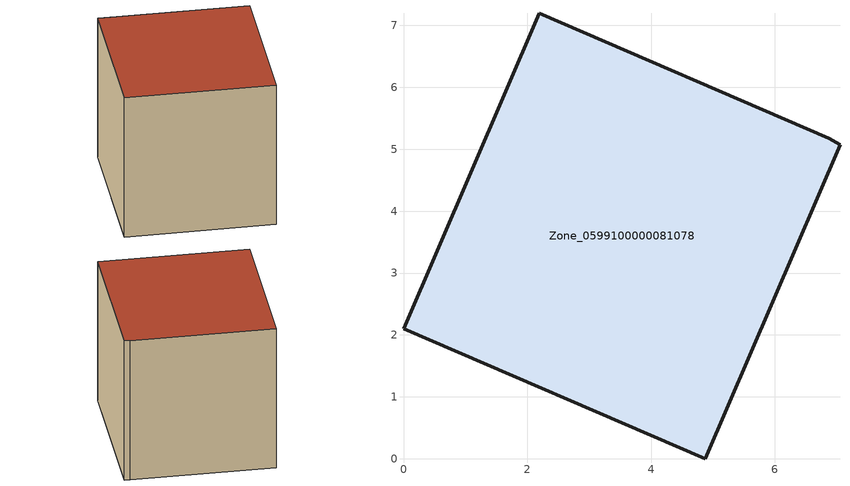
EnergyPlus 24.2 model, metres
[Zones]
Zone_0599100000081078
 floor ground (C_G): 4.88,0 0,2.1 2.19,7.2 6.87,5.18 7.05,5.08 z0.03
 wall outside (C_F): 4.88,0 7.05,5.08 6.87,5.18 2.19,7.2 0,2.1 4.88,0 z0.03:5.55
 roof outside (C_R): 0,2.1 4.88,0 7.05,5.08 6.87,5.18 2.19,7.2 z5.55
[BUILDING]
Pand.0599100000081078: North Axis=0; Terrain=City; Loads Convergence Tolerance Value=0.04; Temperature Convergence Tolerance Value=0.4; Solar Distribution=FullExterior; Maximum Number of Warmup Days=25; Minimum Number of Warmup Days=1
[Site:Location]
Rotterdam.The.Hague.AP_ZH_NLD Design_Conditions: Latitude=51.96; Longitude=4.45; Time Zone=1; Elevation=-4.5
[SITE:GROUNDTEMPERATURE:BUILDINGSURFACE]
18, 18, 18, 18, 18, 18, 18, 18, 18, 18, 18, 18
[MATERIAL] Thermal Absorptance=0.9; Solar Absorptance=0.7; Visible Absorptance=0.7
Name | Roughness | Thickness | Conductivity | Density | Specific Heat
G.TC.1946 | MediumSmooth | 0.15 | 1 | 540 | 1210
F.TC.1946 | Rough | 0.3 | 0.857143 | 1920 | 840
R.TC.1946 | MediumRough | 0.2 | 0.909091 | 1500 | 1000
[CONSTRUCTION]
C_G: G.TC.1946
C_F: F.TC.1946
C_R: R.TC.1946
[ZONE]
Zone_0599100000081078: Type=1; Multiplier=1; Ceiling Height=Autocalculate; Volume=Autocalculate; Floor Area=autocalculate; Part of Total Floor Area=Yes
[ZONEINFILTRATION:DESIGNFLOWRATE]
Infil_Zone_0599100000081078: Zone or ZoneList or Space or SpaceList=Zone_0599100000081078; Schedule=AlwaysOn; Design Flow Rate Calculation Method=Flow/Area; Flow Rate per Floor Area=0.003; Constant Term Coefficient=1; Temperature Term Coefficient=0; Velocity Term Coefficient=0; Velocity Squared Term Coefficient=0
[HVACTEMPLATE:ZONE:IDEALLOADSAIRSYSTEM]
Zone_0599100000081078: Maximum Heating Supply Air Temperature=50; Minimum Cooling Supply Air Temperature=13; Maximum Heating Supply Air Humidity Ratio=0.0156; Minimum Cooling Supply Air Humidity Ratio=0.0077; Heating Limit=NoLimit; Cooling Limit=NoLimit; Dehumidification Control Type=ConstantSensibleHeatRatio; Cooling Sensible Heat Ratio=0.7; Dehumidification Setpoint=60; Humidification Control Type=None; Humidification Setpoint=30; Outdoor Air Method=None; Outdoor Air Flow Rate per Person=0.00944; Outdoor Air Flow Rate per Zone Floor Area=0; Outdoor Air Flow Rate per Zone=0; Demand Controlled Ventilation Type=None; Outdoor Air Economizer Type=NoEconomizer; Heat Recovery Type=None; Sensible Heat Recovery Effectiveness=0.7; Latent Heat Recovery Effectiveness=0.65
[ZONECONTROL:THERMOSTAT]
ThermostatControl_Zone_0599100000081078: Zone or ZoneList=Zone_0599100000081078; Control Type Schedule=DualSetpointControlType; Control 1=Thermostat_Zone_0599100000081078; Temperature Difference Between Cutout And Setpoint=0
[THERMOSTATSETPOINT:DUALSETPOINT]
Thermostat_Zone_0599100000081078: Heating Setpoint Temperature Schedule=HeatingSetpoint_Zone_0599100000081078; Cooling Setpoint Temperature Schedule=CoolingSetpoint_Zone_0599100000081078
[SCHEDULE:COMPACT]
HeatingSetpoint_Zone_0599100000081078: Through: 12/31, For: AllDays, Until: 24:00, 21
CoolingSetpoint_Zone_0599100000081078: Through: 12/31, For: AllDays, Until: 24:00, 24
DualSetpointControlType: Through: 12/31, For: AllDays, Until: 24:00, 4
AlwaysOn: Through: 12/31, For: AllDays, Until: 24:00, 1
